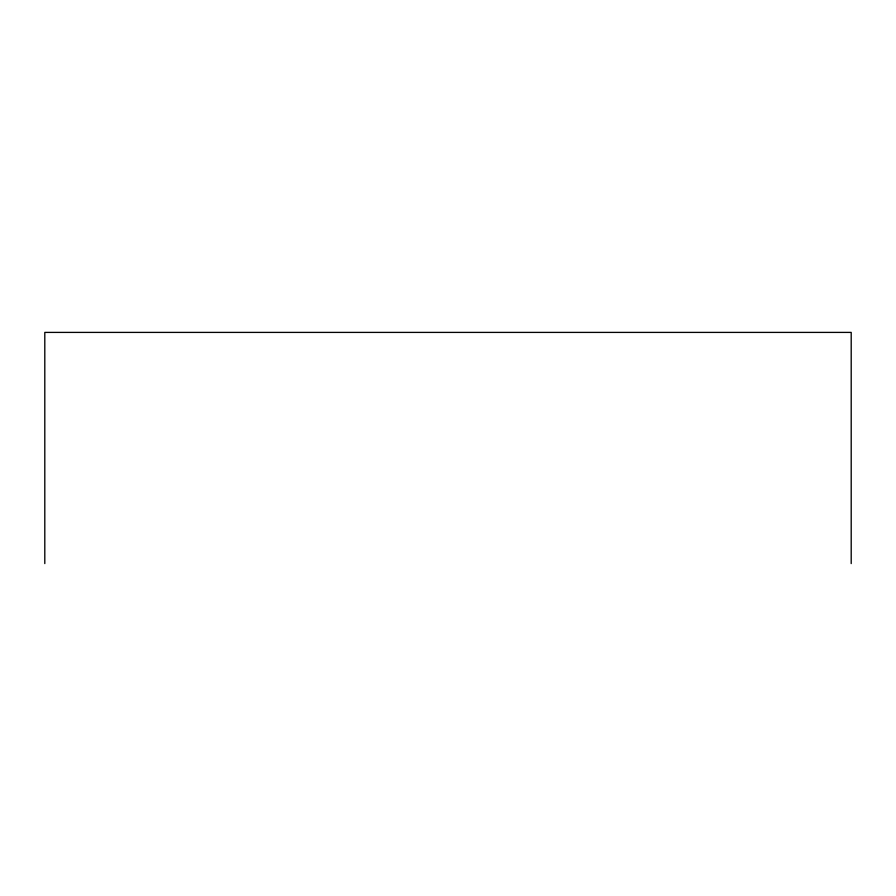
<?xml version="1.0" encoding="UTF-8"?>
<svg xmlns="http://www.w3.org/2000/svg" width="896" height="896" viewBox="0 0 896 896"><rect width="100%" height="100%" fill="white"/><g stroke="black" fill="none" stroke-linecap="round" stroke-linejoin="round"><path stroke-width="1.34" d="M851.2 563.595L851.2 332.405L44.8 332.405L44.8 563.595"/></g></svg>
